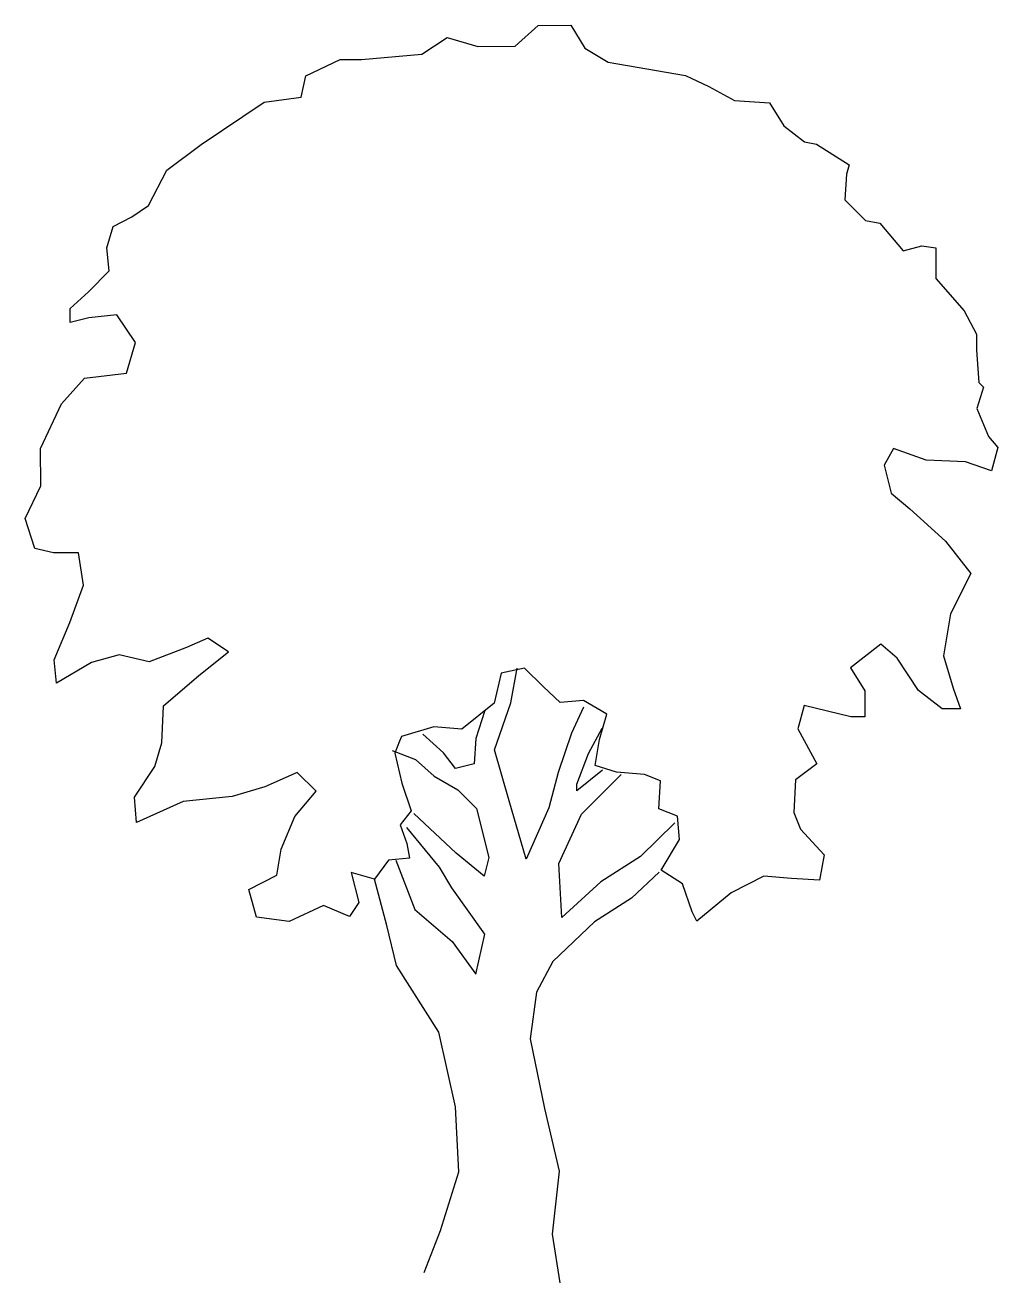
# Model space of a CAD drawing. Extents: x 449.5 to 490.6, y 156.5 to 209.6.
import ezdxf

# ---------------------------------------------------------------- set-up
doc = ezdxf.new("R2010")
doc.units = 0
doc.header["$LTSCALE"] = 12
doc.header["$MEASUREMENT"] = 0
doc.layers.get('0').update_dxf_attribs({"linetype": 'CONTINUOUS'})

# ---------------------------------------------------------------- blocks, each defined once
blk = doc.blocks.new('TREE10E')
for p, q in [((0.00446, 0.26083), (0.00934, 0.26522)), ((0.00934, 0.26522), (0.01622, 0.26528)), ((0.01622, 0.26528), (0.0192, 0.26039)), ((-0.01519, 0.25914), (-0.00988, 0.26269)), ((-0.00988, 0.26269), (-0.0034, 0.26077)), ((-0.0034, 0.26077), (0.00446, 0.26083)), ((0.0192, 0.26039), (0.02414, 0.25748)), ((-0.03972, 0.25459), (-0.03245, 0.25802)), ((-0.03245, 0.25802), (-0.02795, 0.25805)), ((-0.02795, 0.25805), (-0.01519, 0.25914)), ((0.02414, 0.25748), (0.04045, 0.25466)), ((-0.04067, 0.25009), (-0.03972, 0.25459)), ((0.04045, 0.25466), (0.04538, 0.25231)), ((0.04538, 0.25231), (0.05074, 0.2494)), ((-0.04852, 0.24905), (-0.04067, 0.25009)), ((-0.06179, 0.2401), (-0.04852, 0.24905)), ((0.05074, 0.2494), (0.05818, 0.2489)), ((0.05818, 0.2489), (0.06117, 0.24401)), ((0.06117, 0.24401), (0.06555, 0.24067)), ((-0.06905, 0.23471), (-0.06179, 0.2401)), ((0.06555, 0.24067), (0.06808, 0.24013)), ((0.06808, 0.24013), (0.07499, 0.23583)), ((-0.07292, 0.22723), (-0.06905, 0.23471)), ((0.07444, 0.23386), (0.07407, 0.22839)), ((0.07499, 0.23583), (0.07444, 0.23386)), ((0.07407, 0.22839), (0.07845, 0.22407)), ((-0.07641, 0.22482), (-0.07292, 0.22723)), ((-0.08033, 0.22282), (-0.07641, 0.22482)), ((0.07845, 0.22407), (0.08141, 0.22353)), ((0.08141, 0.22353), (0.08636, 0.21767)), ((-0.08169, 0.21832), (-0.08033, 0.22282)), ((-0.08123, 0.21341), (-0.08169, 0.21832)), ((0.08636, 0.21767), (0.09029, 0.21869)), ((0.09029, 0.21869), (0.09324, 0.21829)), ((0.09324, 0.21829), (0.09329, 0.21183)), ((-0.08555, 0.20902), (-0.08123, 0.21341)), ((0.09329, 0.21183), (0.09924, 0.205)), ((-0.08946, 0.20548), (-0.08555, 0.20902)), ((-0.08943, 0.20254), (-0.08946, 0.20548)), ((0.09924, 0.205), (0.10181, 0.2001)), ((-0.08551, 0.20355), (-0.08943, 0.20254)), ((-0.07962, 0.20416), (-0.08551, 0.20355)), ((-0.07564, 0.19829), (-0.07962, 0.20416)), ((0.10181, 0.2001), (0.10183, 0.19673)), ((-0.07756, 0.19182), (-0.07564, 0.19829)), ((0.10183, 0.19673), (0.10231, 0.18986)), ((-0.08639, 0.19077), (-0.07756, 0.19182)), ((-0.09126, 0.18539), (-0.08639, 0.19077)), ((0.1033, 0.18888), (0.10193, 0.18438)), ((0.10231, 0.18986), (0.1033, 0.18888)), ((-0.09568, 0.17595), (-0.09126, 0.18539)), ((0.10193, 0.18438), (0.10436, 0.1785)), ((0.10436, 0.1785), (0.10635, 0.17613)), ((-0.09562, 0.16809), (-0.09568, 0.17595)), ((0.0843, 0.17596), (0.08237, 0.17243)), ((0.0912, 0.17348), (0.0843, 0.17596)), ((0.10635, 0.17613), (0.10498, 0.17121)), ((0.09949, 0.17313), (0.0912, 0.17348)), ((0.10498, 0.17121), (0.09949, 0.17313)), ((0.08237, 0.17243), (0.08382, 0.16655)), ((-0.09894, 0.16119), (-0.09562, 0.16809)), ((0.08382, 0.16655), (0.08777, 0.16321)), ((0.08777, 0.16321), (0.09527, 0.15639)), ((-0.09692, 0.15488), (-0.09894, 0.16119)), ((-0.09298, 0.15393), (-0.09692, 0.15488)), ((-0.08765, 0.15397), (-0.09298, 0.15393)), ((-0.08661, 0.1471), (-0.08765, 0.15397)), ((0.09527, 0.15639), (0.10066, 0.14955)), ((0.10066, 0.14955), (0.09637, 0.14109)), ((-0.0895, 0.13922), (-0.08661, 0.1471)), ((0.09637, 0.14109), (0.0949, 0.13224)), ((-0.09281, 0.13133), (-0.0895, 0.13922)), ((-0.06041, 0.13593), (-0.06489, 0.13393)), ((-0.05604, 0.13302), (-0.06041, 0.13593)), ((-0.06489, 0.13393), (-0.07273, 0.13092)), ((-0.06231, 0.12806), (-0.05604, 0.13302)), ((0.08168, 0.13466), (0.07526, 0.1297)), ((0.08507, 0.13174), (0.08168, 0.13466)), ((-0.09235, 0.12642), (-0.09281, 0.13133)), ((-0.08494, 0.13083), (-0.09235, 0.12642)), ((-0.07906, 0.13242), (-0.08494, 0.13083)), ((-0.07273, 0.13092), (-0.07906, 0.13242)), ((0.08962, 0.1249), (0.08507, 0.13174)), ((0.0949, 0.13224), (0.09692, 0.12537)), ((-0.06971, 0.12168), (-0.06231, 0.12806)), ((0.00156, 0.12856), (0.00007, 0.12223)), ((0.00647, 0.12958), (0.00156, 0.12856)), ((0.00358, 0.12226), (0.00492, 0.12957)), ((0.01043, 0.12568), (0.00647, 0.12958)), ((0.07526, 0.1297), (0.07825, 0.12481)), ((0.01397, 0.12234), (0.01043, 0.12568)), ((0.07825, 0.12481), (0.07829, 0.11933)), ((0.09456, 0.121), (0.08962, 0.1249)), ((0.09692, 0.12537), (0.09849, 0.12103)), ((0.00007, 0.12223), (-0.00677, 0.1167)), ((0.00014, 0.1124), (0.00358, 0.12226)), ((0.01888, 0.1228), (0.01397, 0.12234)), ((0.02381, 0.11989), (0.01888, 0.1228)), ((-0.07007, 0.11382), (-0.06971, 0.12168)), ((-0.00189, 0.12067), (-0.00381, 0.11476)), ((0.01889, 0.12139), (0.0164, 0.1159)), ((0.02231, 0.11454), (0.02381, 0.11989)), ((0.0655, 0.12176), (0.06413, 0.11683)), ((0.07534, 0.11931), (0.0655, 0.12176)), ((0.09849, 0.12103), (0.09456, 0.121)), ((-0.01267, 0.11721), (-0.01953, 0.1152)), ((-0.00677, 0.1167), (-0.01267, 0.11721)), ((0.01995, 0.11157), (0.02285, 0.11693)), ((0.06413, 0.11683), (0.06812, 0.10942)), ((0.07829, 0.11933), (0.07534, 0.11931)), ((-0.01995, 0.11421), (-0.02091, 0.11167)), ((-0.01953, 0.1152), (-0.01995, 0.11421)), ((-0.01066, 0.11176), (-0.01504, 0.11565)), ((-0.00381, 0.11476), (-0.00419, 0.10942)), ((0.0164, 0.1159), (0.01352, 0.10759)), ((0.02137, 0.10906), (0.02231, 0.11454)), ((-0.07157, 0.10889), (-0.07007, 0.11382)), ((-0.02148, 0.11223), (-0.01655, 0.11031)), ((-0.02091, 0.11167), (-0.01946, 0.10537)), ((-0.00811, 0.10841), (-0.01066, 0.11176)), ((0.00318, 0.10161), (0.00014, 0.1124)), ((0.01747, 0.1051), (0.01995, 0.11157)), ((-0.07587, 0.1024), (-0.07157, 0.10889)), ((-0.01655, 0.11031), (-0.01259, 0.10683)), ((-0.00419, 0.10942), (-0.00811, 0.10841)), ((0.02587, 0.10769), (0.02137, 0.10906)), ((0.06812, 0.10942), (0.06365, 0.10602)), ((-0.04152, 0.10758), (-0.04837, 0.10458)), ((-0.03755, 0.10368), (-0.04152, 0.10758)), ((-0.01259, 0.10683), (-0.00765, 0.10392)), ((0.01352, 0.10759), (0.01161, 0.10014)), ((0.02292, 0.10809), (0.01748, 0.10369)), ((0.0185, 0.09879), (0.02686, 0.10714)), ((0.03177, 0.10717), (0.02587, 0.10769)), ((0.03515, 0.1058), (0.03177, 0.10717)), ((-0.04837, 0.10458), (-0.05524, 0.10256)), ((-0.04201, 0.09831), (-0.03755, 0.10368)), ((-0.01946, 0.10537), (-0.01745, 0.09949)), ((-0.00765, 0.10392), (-0.00369, 0.10002)), ((0.01748, 0.10369), (0.01747, 0.1051)), ((0.03478, 0.0999), (0.03515, 0.1058)), ((0.06365, 0.10602), (0.06329, 0.09914)), ((-0.07541, 0.09707), (-0.07587, 0.1024)), ((-0.06562, 0.1015), (-0.07541, 0.09707)), ((-0.05524, 0.10256), (-0.06562, 0.1015)), ((0.00678, 0.08929), (0.00318, 0.10161)), ((-0.0449, 0.09141), (-0.04201, 0.09831)), ((-0.01745, 0.09949), (-0.01981, 0.09652)), ((-0.00797, 0.09058), (-0.01688, 0.09893)), ((-0.00369, 0.10002), (-0.00108, 0.08965)), ((0.01161, 0.10014), (0.00678, 0.08929)), ((0.01367, 0.08836), (0.0185, 0.09879)), ((0.03872, 0.09838), (0.03478, 0.0999)), ((0.03918, 0.09347), (0.03872, 0.09838)), ((0.06329, 0.09914), (0.06472, 0.09564)), ((-0.01981, 0.09652), (-0.01837, 0.0926)), ((-0.01146, 0.0876), (-0.0184, 0.09597)), ((0.03817, 0.09697), (0.03093, 0.0899)), ((0.06472, 0.09564), (0.06967, 0.0902)), ((0.0353, 0.08698), (0.03918, 0.09347)), ((-0.04584, 0.08593), (-0.0449, 0.09141)), ((-0.01837, 0.0926), (-0.01779, 0.08952)), ((-0.00203, 0.08571), (-0.00797, 0.09058)), ((-0.02228, 0.08906), (-0.02519, 0.08511)), ((-0.01779, 0.08952), (-0.02228, 0.08906)), ((-0.02073, 0.08907), (-0.01672, 0.07871)), ((-0.00889, 0.08327), (-0.01146, 0.0876)), ((-0.00108, 0.08965), (-0.00203, 0.08571)), ((0.01432, 0.07699), (0.01367, 0.08836)), ((0.03093, 0.0899), (0.02254, 0.0845)), ((0.06967, 0.0902), (0.06873, 0.08486)), ((-0.05171, 0.08293), (-0.04584, 0.08593)), ((-0.03012, 0.08647), (-0.02853, 0.08017)), ((-0.02519, 0.08511), (-0.03012, 0.08647)), ((-0.02259, 0.0753), (-0.02519, 0.08511)), ((0.03488, 0.08656), (0.02903, 0.08104)), ((0.03982, 0.08407), (0.0353, 0.08698)), ((0.05693, 0.08575), (0.05008, 0.08219)), ((0.06283, 0.08523), (0.05693, 0.08575)), ((0.06873, 0.08486), (0.06283, 0.08523)), ((-0.05012, 0.07705), (-0.05171, 0.08293)), ((-0.00194, 0.0735), (-0.00889, 0.08327)), ((0.02254, 0.0845), (0.01432, 0.07699)), ((0.04183, 0.07819), (0.03982, 0.08407)), ((-0.02853, 0.08017), (-0.03047, 0.0772)), ((0.02903, 0.08104), (0.02121, 0.07606)), ((0.05008, 0.08219), (0.04283, 0.07623)), ((-0.04324, 0.07612), (-0.05012, 0.07705)), ((-0.03596, 0.07955), (-0.04324, 0.07612)), ((-0.03047, 0.0772), (-0.03596, 0.07955)), ((-0.01672, 0.07871), (-0.00881, 0.0719)), ((0.04283, 0.07623), (0.04183, 0.07819)), ((-0.02056, 0.06689), (-0.02259, 0.0753)), ((0.02121, 0.07606), (0.01243, 0.06771)), ((-0.00881, 0.0719), (-0.00384, 0.06506)), ((-0.00384, 0.06506), (-0.00194, 0.0735)), ((-0.0116, 0.05278), (-0.02056, 0.06689)), ((0.01243, 0.06771), (0.00897, 0.06123)), ((0.00897, 0.06123), (0.00764, 0.05139)), ((-0.00811, 0.03708), (-0.0116, 0.05278)), ((0.00764, 0.05139), (0.0107, 0.03667)), ((-0.00744, 0.02333), (-0.00811, 0.03708)), ((0.0107, 0.03667), (0.01376, 0.0235)), ((-0.01128, 0.01095), (-0.00744, 0.02333)), ((0.01376, 0.0235), (0.01232, 0.01015)), ((-0.01472, 0.00207), (-0.01128, 0.01095)), ((0.01232, 0.01015), (0.01394, -0.00009))]:
    blk.add_line(p, q)

msp = doc.modelspace()

# ---------------------------------------------------------------- block references
at = {"xscale": 200, "yscale": 200, "zscale": 200}
msp.add_blockref('TREE10E', (469.309, 156.527), dxfattribs=at)

doc.saveas('drawing.dxf')
